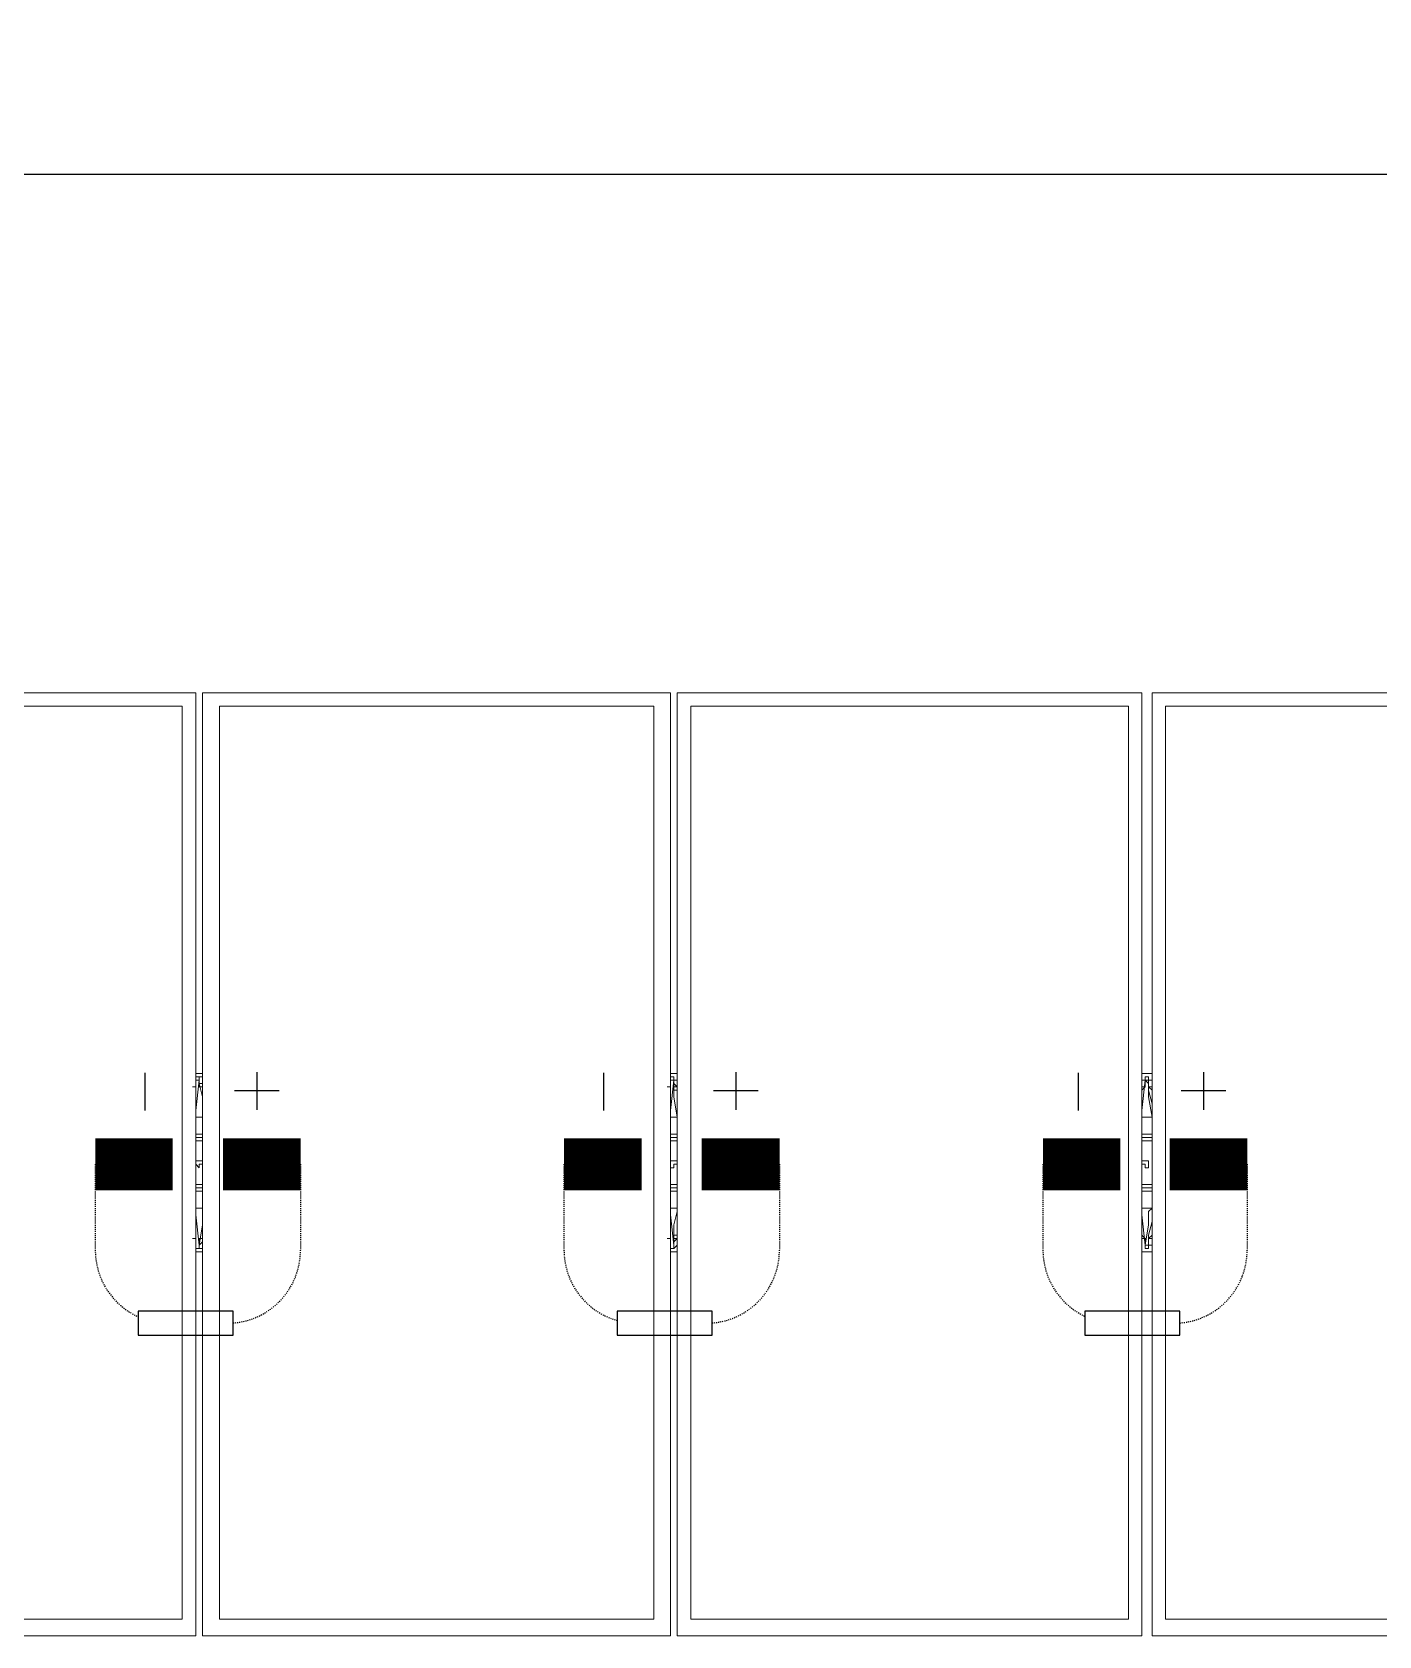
# Model space of a CAD drawing. Header units: feet. Extents: x -12372 to 90117, y -14865 to 4121.
# Drawn here: x 2103.7 to 2233.1, y 2525.5 to 2679.5 of the extents above; entities that cross this region are included whole.
import ezdxf

# ---------------------------------------------------------------- set-up
doc = ezdxf.new("R2010")
doc.units = ezdxf.units.FT
doc.header["$MEASUREMENT"] = 0
doc.linetypes.add('HIDDEN', pattern=[0.375, 0.25, -0.125])
for name, color, linetype in [('E-HARN-COMP', 8, 'Continuous'), ('E-TRNK-CABL-NEG', 6, 'HIDDEN'), ('E-TRUNK-CABLE-POS', 6, 'HIDDEN'), ('G-ANNO-TEXT', 1, 'Continuous'), ('Polarity-Text', 7, 'Continuous')]:
    doc.layers.add(name, color=color, linetype=linetype)

# ---------------------------------------------------------------- blocks, each defined once
blk = doc.blocks.new('A$Cc93f9aa1')
at = {"lineweight": 5}
for points in [[(8.86464, 0), (8.63465, 0), (8.63465, 0.46665), (8.86464, 0.46665)], [(8.86964, 0), (9.09963, 0), (9.09963, 0.46665), (8.86964, 0.46665)], [(9.10296, 0), (9.33462, 0), (9.33462, 0.46665), (9.10296, 0.46665)], [(9.33795, 0), (9.56794, 0), (9.56794, 0.46665), (9.33795, 0.46665)], [(8.85797, 0.00667), (8.85797, 0.45831), (8.64132, 0.45831), (8.64132, 0.00667)], [(8.87631, 0.45831), (9.09296, 0.45831), (9.09296, 0.00667), (8.87631, 0.00667)], [(9.32629, 0.00667), (9.32629, 0.45831), (9.1113, 0.45831), (9.1113, 0.00667)], [(9.34462, 0.45831), (9.34462, 0.00667), (9.56128, 0.00667), (9.56128, 0.45831)], [(8.86797, 0.23499), (8.86631, 0.23499), (8.86631, 0.23166), (8.86964, 0.23166), (8.86964, 0.23332), (8.86797, 0.23332)], [(9.1013, 0.23499), (9.1013, 0.23332), (9.09963, 0.23332), (9.09963, 0.23166), (9.1013, 0.23166), (9.10296, 0.23166), (9.10296, 0.23332), (9.10296, 0.23499)], [(9.33629, 0.23499), (9.33629, 0.23332), (9.33462, 0.23332), (9.33462, 0.23166), (9.33629, 0.23166), (9.33795, 0.23166), (9.33795, 0.23332)]]:
    blk.add_lwpolyline(points, close=True, dxfattribs=at)
for points in [[(8.86964, 0.27666), (8.86464, 0.27666)], [(8.86797, 0.26999), (8.86797, 0.27332), (8.86631, 0.27332), (8.86631, 0.26999), (8.86464, 0.26832)], [(8.86631, 0.25499), (8.86464, 0.25499), (8.86631, 0.25666), (8.86631, 0.26332), (8.86797, 0.27332)], [(8.86797, 0.27332), (8.86797, 0.27499), (8.86797, 0.27332)], [(9.10296, 0.27666), (9.09963, 0.27666)], [(9.1013, 0.25499), (9.09963, 0.25499), (9.09963, 0.25666), (9.1013, 0.26332), (9.1013, 0.27332), (9.1013, 0.27499), (9.1013, 0.27166), (9.09963, 0.26999), (9.09963, 0.26832)], [(9.1013, 0.27499), (9.10296, 0.27499)], [(9.10296, 0.26999), (9.10296, 0.27332)], [(9.33795, 0.27666), (9.33462, 0.27666)], [(9.33629, 0.26999), (9.33629, 0.27332), (9.33462, 0.27166), (9.33462, 0.26832)], [(9.33629, 0.25499), (9.33462, 0.25499), (9.33462, 0.26332), (9.33629, 0.27332)], [(9.33629, 0.27499), (9.33795, 0.27499)], [(9.33629, 0.27332), (9.33629, 0.27499), (9.33629, 0.27332)], [(8.86631, 0.24666), (8.86464, 0.24666), (8.86464, 0.25499)], [(9.1013, 0.24666), (9.09963, 0.24666), (9.09963, 0.25499)], [(9.33629, 0.24666), (9.33462, 0.24666), (9.33462, 0.25499)], [(8.86964, 0.24666), (8.86464, 0.24666)], [(9.10296, 0.24666), (9.09963, 0.24666)], [(9.33795, 0.24666), (9.33462, 0.24666)], [(8.86964, 0.24499), (8.86464, 0.24499), (8.86631, 0.24499)], [(8.86964, 0.24332), (8.86631, 0.24332), (8.86464, 0.24332), (8.86464, 0.24499)], [(9.10296, 0.24499), (9.09963, 0.24499), (9.1013, 0.24499)], [(9.09963, 0.24499), (9.09963, 0.24332), (9.10296, 0.24332)], [(9.33795, 0.24499), (9.33462, 0.24499), (9.33629, 0.24499)], [(9.33462, 0.24499), (9.33462, 0.24332), (9.33795, 0.24332)], [(8.86964, 0.22166), (8.86631, 0.22166), (8.86464, 0.22166), (8.86464, 0.21999)], [(8.86964, 0.21999), (8.86464, 0.21999), (8.86631, 0.21999)], [(8.86631, 0.21832), (8.86464, 0.21832), (8.86464, 0.20999), (8.86631, 0.19999), (8.86631, 0.19333), (8.86797, 0.19166), (8.86964, 0.19166)], [(8.86464, 0.21832), (8.86964, 0.21832)], [(9.10296, 0.22166), (9.09963, 0.22166), (9.09963, 0.21999)], [(9.10296, 0.21999), (9.09963, 0.21999), (9.1013, 0.21999)], [(9.1013, 0.21832), (9.09963, 0.21832), (9.09963, 0.20999), (9.1013, 0.19999), (9.1013, 0.19166), (9.1013, 0.18999), (9.10296, 0.18999)], [(9.09963, 0.21832), (9.10296, 0.21832)], [(9.33795, 0.22166), (9.33462, 0.22166), (9.33462, 0.21999)], [(9.33795, 0.21999), (9.33462, 0.21999), (9.33629, 0.21999)], [(9.33629, 0.21832), (9.33462, 0.21832), (9.33462, 0.20999), (9.33462, 0.19999), (9.33629, 0.19333), (9.33629, 0.19166), (9.33795, 0.19166)], [(9.33462, 0.21832), (9.33795, 0.21832)], [(8.86464, 0.19666), (8.86631, 0.19499), (8.86631, 0.19166), (8.86797, 0.19166), (8.86797, 0.18999), (8.86797, 0.19166), (8.86797, 0.19499)], [(9.1013, 0.18999), (9.1013, 0.19333), (9.09963, 0.19499), (9.09963, 0.19666)], [(9.1013, 0.19166), (9.10296, 0.19166), (9.10296, 0.19499)], [(9.33462, 0.19666), (9.33462, 0.19333), (9.33629, 0.19333), (9.33629, 0.18999), (9.33629, 0.19166), (9.33629, 0.19499)], [(8.86964, 0.18833), (8.86464, 0.18833)], [(9.10296, 0.18833), (9.09963, 0.18833)], [(9.33795, 0.18833), (9.33462, 0.18833)], [(9.33629, 0.18999), (9.33795, 0.18999)]]:
    blk.add_lwpolyline(points, dxfattribs=at)
at = {"color": 8, "lineweight": 5, "true_color": 0x808080}
for points in [[(8.86964, 0.27666), (8.86464, 0.27666)], [(8.86464, 0.27332), (8.86631, 0.27332), (8.86631, 0.27499), (8.86797, 0.27499)], [(8.86464, 0.26999), (8.86631, 0.26999), (8.86631, 0.26832), (8.86464, 0.26166)], [(8.86797, 0.27332), (8.86797, 0.27332)], [(8.86797, 0.27332), (8.86964, 0.25832)], [(8.86964, 0.26832), (8.86797, 0.26999)], [(9.10296, 0.27666), (9.09963, 0.27666)], [(9.09963, 0.27332), (9.1013, 0.27499)], [(9.09963, 0.26166), (9.09963, 0.26999), (9.1013, 0.26999)], [(9.1013, 0.27332), (9.10296, 0.25832)], [(9.10296, 0.27332), (9.10296, 0.27332)], [(9.10296, 0.26832), (9.10296, 0.26999)], [(9.33795, 0.27666), (9.33462, 0.27666)], [(9.33462, 0.27332), (9.33462, 0.27499), (9.33629, 0.27499)], [(9.33462, 0.26166), (9.33462, 0.26999), (9.33629, 0.26999)], [(9.33629, 0.27332), (9.33629, 0.27332)], [(9.33629, 0.27332), (9.33795, 0.25832)], [(9.33795, 0.26832), (9.33795, 0.26999)], [(8.86464, 0.26666), (8.86464, 0.26832)], [(9.09963, 0.26666), (9.09963, 0.26832), (9.1013, 0.26832)], [(9.33462, 0.26666), (9.33462, 0.26832)], [(8.86964, 0.25499), (8.86464, 0.25499)], [(9.10296, 0.25499), (9.09963, 0.25499)], [(9.33795, 0.25499), (9.33462, 0.25499)], [(8.86464, 0.20999), (8.86964, 0.20999)], [(8.86964, 0.20666), (8.86797, 0.19166)], [(9.09963, 0.20999), (9.10296, 0.20999)], [(9.10296, 0.20666), (9.1013, 0.19166)], [(9.33462, 0.20999), (9.33795, 0.20999)], [(9.33795, 0.20666), (9.33629, 0.19166)], [(8.86464, 0.19499), (8.86631, 0.19499), (8.86631, 0.19666), (8.86464, 0.20333)], [(9.09963, 0.20333), (9.09963, 0.19499), (9.1013, 0.19499)], [(9.33462, 0.20333), (9.33462, 0.19499), (9.33629, 0.19499)], [(8.86464, 0.19666), (8.86464, 0.19833)], [(8.86797, 0.18999), (8.86631, 0.18999), (8.86631, 0.19166), (8.86464, 0.19166)], [(8.86797, 0.19499), (8.86964, 0.19666)], [(8.86797, 0.19166), (8.86797, 0.19166)], [(9.1013, 0.19666), (9.09963, 0.19666), (9.09963, 0.19833)], [(9.1013, 0.18999), (9.1013, 0.19166), (9.09963, 0.19166)], [(9.10296, 0.19666), (9.10296, 0.19499), (9.10463, 0.19499)], [(9.10296, 0.19166), (9.10296, 0.19166)], [(9.33462, 0.19666), (9.33462, 0.19833)], [(9.33629, 0.18999), (9.33462, 0.18999), (9.33462, 0.19166)], [(9.33629, 0.19166), (9.33629, 0.19166)], [(9.33795, 0.19666), (9.33795, 0.19499), (9.33962, 0.19499)], [(8.86964, 0.18833), (8.86464, 0.18833)], [(9.10296, 0.18833), (9.09963, 0.18833)], [(9.33795, 0.18833), (9.33462, 0.18833)]]:
    blk.add_lwpolyline(points, dxfattribs=at)
for points in [[(8.86964, 0.26999), (8.86797, 0.26999)], [(9.10463, 0.26999), (9.10296, 0.26999)], [(9.33962, 0.26999), (9.33795, 0.26999)], [(8.86797, 0.19499), (8.86964, 0.19499)]]:
    blk.add_lwpolyline(points, close=True, dxfattribs=at)

msp = doc.modelspace()

# ---------------------------------------------------------------- linework, layer by layer
at = {"layer": 'E-HARN-COMP', "const_width": 5}
for points in [[(2109.81, 2570.78), (2117.26, 2570.78)], [(2122.07, 2570.78), (2129.53, 2570.78)], [(2154.83, 2570.78), (2162.29, 2570.78)], [(2168.07, 2570.78), (2175.53, 2570.78)], [(2200.83, 2570.78), (2208.28, 2570.78)], [(2213, 2570.78), (2220.45, 2570.78)]]:
    msp.add_lwpolyline(points, dxfattribs=at)
at = {"layer": 'E-HARN-COMP'}
for points in [[(2118.49, 2556.69), (2113.93, 2556.69), (2113.93, 2554.37), (2118.49, 2554.37)], [(2118.49, 2554.37), (2123.05, 2554.37), (2123.05, 2556.69), (2118.49, 2556.69)], [(2164.49, 2556.69), (2159.93, 2556.69), (2159.93, 2554.37), (2164.49, 2554.37)], [(2164.49, 2554.37), (2169.05, 2554.37), (2169.05, 2556.69), (2164.49, 2556.69)], [(2209.41, 2556.69), (2204.85, 2556.69), (2204.85, 2554.37), (2209.41, 2554.37)], [(2209.41, 2554.37), (2213.98, 2554.37), (2213.98, 2556.69), (2209.41, 2556.69)]]:
    msp.add_lwpolyline(points, dxfattribs=at)
at = {"layer": 'E-TRNK-CABL-NEG', "ltscale": 0.1}
for points in [[(2109.81, 2570.78), (2109.81, 2562.54, 0.294061), (2113.93, 2556.14, 0.294061)], [(2154.83, 2570.78), (2154.83, 2562.54, 0.334879), (2159.93, 2555.78, 0.334879)], [(2200.83, 2570.78), (2200.83, 2562.54, 0.289984), (2204.85, 2556.19, 0.289984)]]:
    msp.add_lwpolyline(points, format="xyb", dxfattribs=at)
at = {"layer": 'E-TRUNK-CABLE-POS', "ltscale": 0.1}
for points in [[(2129.53, 2570.78), (2129.53, 2562.54, -0.391396), (2123.05, 2555.54, -0.391396)], [(2175.53, 2570.78), (2175.53, 2562.54, -0.391396), (2169.05, 2555.54, -0.391396)], [(2220.45, 2570.78), (2220.45, 2562.54, -0.391396), (2213.98, 2555.54, -0.391396)]]:
    msp.add_lwpolyline(points, format="xyb", dxfattribs=at)
at = {"layer": 'G-ANNO-TEXT', "flags": 128}
msp.add_lwpolyline([(1360.36, 2652.18, -0.444717), (1373.04, 2665.83), (1991.38, 2665.83, 0.298343), (2009.89, 2679.48, 0.298343), (2028.4, 2665.83), (2648.89, 2665.83, -0.298343), (2667.4, 2652.18)], format="xyb", dxfattribs=at)
at = {"layer": 'Polarity-Text'}
for p, q in [((2114.58, 2579.56), (2114.58, 2575.94)), ((2125.34, 2579.63), (2125.34, 2576.01)), ((2158.62, 2579.56), (2158.62, 2575.94)), ((2171.33, 2579.63), (2171.33, 2576.01)), ((2204.23, 2579.56), (2204.23, 2575.94)), ((2216.26, 2579.63), (2216.26, 2576.01)), ((2127.47, 2577.82), (2123.2, 2577.82)), ((2173.47, 2577.82), (2169.2, 2577.82)), ((2218.4, 2577.82), (2214.12, 2577.82))]:
    msp.add_line(p, q, dxfattribs=at)

# ---------------------------------------------------------------- block references
at = {"xscale": 194.04614304, "yscale": 194.04614304, "zscale": 194.04614304, "rotation": 180}
msp.add_blockref('A$Cc93f9aa1', (3931.46, 2616.05), dxfattribs=at)

doc.saveas('drawing.dxf')
